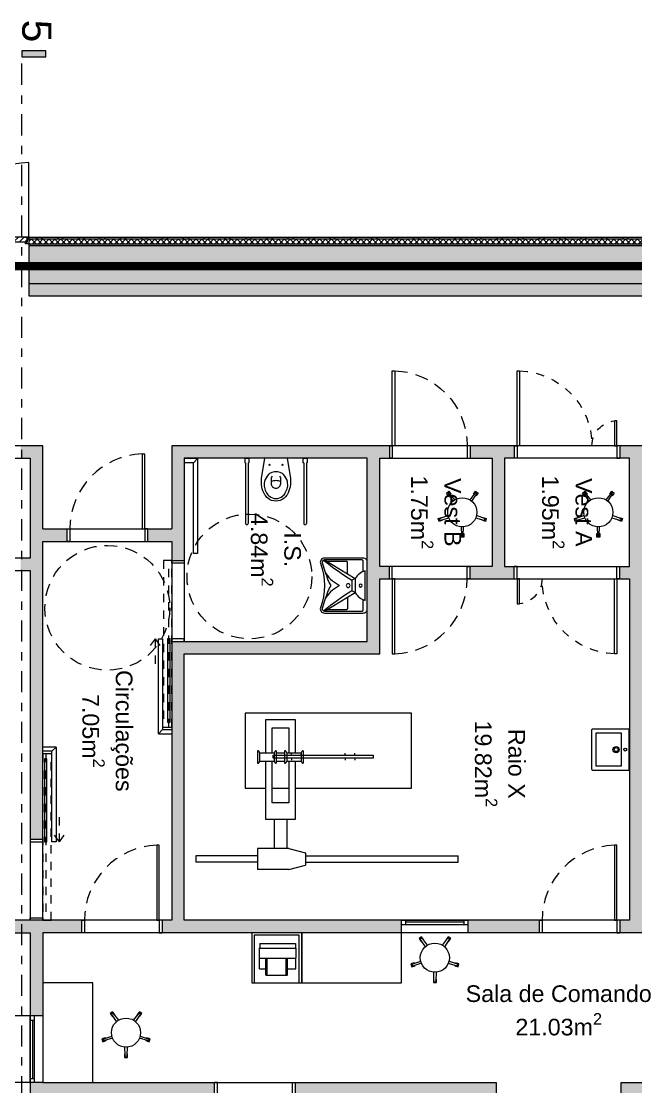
# Model space of a CAD drawing. Header units: metres. Extents: x 83 to 133, y -243 to -94.
# Drawn here: x 94.17 to 101.56, y -110.2 to -97.4 of the extents above; entities that cross this region are included whole.
import ezdxf

# ---------------------------------------------------------------- set-up
doc = ezdxf.new("R2010")
doc.units = ezdxf.units.M
for name, pattern in [('1317 PL Galeria Tectos _100_G_Exe$0$PROJECCAO', [0.225, 0.15, -0.075]), ('DASHDOT', [25.4, 12.7, -6.35, 0, -6.35]), ('DOT2', [3.175, 0, -3.175]), ('HIDDEN', [2.325005, 1.550003, -0.775002]), ('HIDDEN2', [4.7625, 3.175, -1.5875])]:
    doc.linetypes.add(name, pattern=pattern)
doc.layers.get('0').update_dxf_attribs({"lineweight": 5})
for name, color, linetype, lineweight in [('ARQ Sanitários', 21, 'Continuous', 5), ('ARQ_Carpintarias', 6, 'Continuous', 5), ('ARQ_Legendas Auto', 41, 'Continuous', 5), ('ARQ_Mobiliario', 21, 'Continuous', 5), ('ARQ_Mobiliario GTS', 21, 'Continuous', 5), ('ARQ_Pladur', 1, 'Continuous', 5), ('ARQ_Tramas Pladur', 253, 'Continuous', 5), ('ARQ_Vidro', 141, 'Continuous', 5), ('ARQ_Vista', 8, 'Continuous', 5), ('BASE', 7, 'Continuous', 5), ('FOLHA', 15, 'Continuous', 5), ('MP_GENERICO', 7, 'Continuous', 5), ('PLADUR', 1, 'Continuous', 5), ('VISTA', 8, 'Continuous', 5)]:
    doc.layers.add(name, color=color, linetype=linetype, lineweight=lineweight)
doc.styles.get("Standard").update_dxf_attribs({"font": 'arial.ttf'})
pattern_1 = [(225, (93.382, -100.051), (0.035355339, -0.035355339), [])]

# ---------------------------------------------------------------- blocks, each defined once
blk = doc.blocks.new('POR_INT_CF_Batente corta-fogo com acessórios - 1_80 x 2_40m chapa Corta-fogo-2209114-200-HOSPITAL - PLANTA PISO 1')
at = {"layer": 'MP_GENERICO', "true_color": 0x787878}
h = blk.add_hatch(dxfattribs=at)
h.set_pattern_fill('FP_7', color=8, style=0, pattern_type=2)
h.set_pattern_definition(pattern_1)
h.paths.add_polyline_path([(0.917, 0.026), (0.877, 0.026), (0.877, 0.005), (0.896, 0.005), (0.896, -0.06), (0.925, -0.06), (0.925, -0.05), (0.917, -0.05), (0.917, -0.03)])
h.paths.add_polyline_path([(-0.848, 0.026), (-0.883, 0.026), (-0.883, -0.05), (-0.891, -0.05), (-0.891, -0.06), (-0.862, -0.06), (-0.862, 0.005), (-0.843, 0.005), (-0.843, 0.026)])
h = blk.add_hatch(dxfattribs=at)
h.set_pattern_fill('FP_7', color=8, style=0, pattern_type=2)
h.set_pattern_definition(pattern_1)
h.paths.add_polyline_path([(0.017, 0.005), (-0.862, 0.005), (-0.862, -0.06), (0.017, -0.06)])
h = blk.add_hatch(dxfattribs=at)
h.set_pattern_fill('FP_7', color=8, style=0, pattern_type=2)
h.set_pattern_definition(pattern_1)
h.paths.add_polyline_path([(0.896, 0.005), (0.017, 0.005), (0.017, -0.06), (0.896, -0.06)])
at = {"layer": 'MP_GENERICO'}
for p, q in [((-0.883, 0.026), (-0.843, 0.026)), ((-0.862, 0.005), (0.017, 0.005)), ((-0.862, -0.06), (-0.862, 0.005)), ((-0.862, 0.005), (-0.862, -0.06)), ((-0.843, 0.005), (-0.862, 0.005)), ((-0.843, 0.026), (-0.843, 0.005)), ((0.017, 0.005), (0.017, -0.06)), ((0.017, 0.005), (0.896, 0.005)), ((0.017, -0.06), (0.017, 0.005)), ((0.877, 0.026), (0.917, 0.026)), ((0.877, 0.005), (0.877, 0.026)), ((0.896, 0.005), (0.877, 0.005)), ((0.896, 0.005), (0.896, -0.06)), ((0.896, -0.06), (0.896, 0.005)), ((-0.891, -0.06), (-0.891, -0.05)), ((-0.862, -0.06), (-0.891, -0.06)), ((-0.883, -0.05), (-0.832, -0.05)), ((-0.883, -0.05), (-0.883, -0.95)), ((0.017, -0.06), (-0.862, -0.06)), ((0.896, -0.06), (0.017, -0.06)), ((0.917, -0.05), (0.866, -0.05)), ((0.925, -0.06), (0.896, -0.06)), ((0.917, -0.05), (0.917, -0.95)), ((0.925, -0.05), (0.925, -0.06))]:
    blk.add_line(p, q, dxfattribs=at)
for centre, start, end in [((-0.883, -0.05), 270, 360), ((0.917, -0.05), 180, 270)]:
    blk.add_arc(centre, 0.9, start, end, dxfattribs=at)
blk = doc.blocks.new('TS ST_BASE')
at = {"true_color": 0x646464}
h = blk.add_hatch(dxfattribs=at)
h.set_pattern_fill('FP_9', color=251, style=0, pattern_type=2)
h.set_pattern_definition([(45, (0, 0), (-0.12572359, 0.12572359), []), (45, (0, 0.1905), (-0.12572359, 0.12572359), [])])
h.paths.add_polyline_path([(131.531, -100.021), (131.531, -100.001), (127.769, -100.001), (127.769, -100.021), (131.511, -100.021)])
h.paths.add_polyline_path([(85.703, -100.021), (92.465, -100.021), (92.465, -100.001), (85.703, -100.001)])
h.paths.add_polyline_path([(94.265, -100.021), (125.969, -100.021), (125.969, -100.001), (94.265, -100.001)])
at = {"true_color": 0x808080}
h = blk.add_hatch(dxfattribs=at)
h.set_pattern_fill('FP_10', color=8, style=0, pattern_type=2)
h.set_pattern_definition([(45, (0, 0), (-0.035355339, 0.035355339), []), (135, (0, 0), (-0.035355339, -0.035355339), [])])
h.paths.add_polyline_path([(131.511, -100.081), (131.511, -100.021), (127.769, -100.021), (127.769, -100.081), (131.451, -100.081)])
h.paths.add_polyline_path([(85.723, -100.081), (92.465, -100.081), (92.465, -100.021), (85.723, -100.021)])
h.paths.add_polyline_path([(106.025, -100.081), (106.025, -100.021), (94.265, -100.021), (94.265, -100.081)])
h.paths.add_polyline_path([(107.825, -100.021), (107.825, -100.081), (125.969, -100.081), (125.969, -100.021)])
h = blk.add_hatch(dxfattribs=at)
h.set_pattern_fill('FP_8', color=8, style=0, pattern_type=2)
h.set_pattern_definition([(0, (0, 0), (0.1016, 0.0254), [0.00838, -0.06782, 0.00838, -0.06782, -0.4064]), (0, (0, 0), (0.1016, 0.0254), [-0.1524, 0.00838, -0.14402, 0.00838, -0.06782, -0.1778]), (0, (0, 0), (0.1016, 0.0254), [-0.381, 0.00838, -0.04242, 0.00838, -0.11862]), (120, (0.0381, 0.0127), (-0.0727970453, 0.075288181), [0.00838, -0.06782, 0.00838, -0.06782, -0.4064]), (120, (0.0381, 0.0127), (-0.0727970453, 0.075288181), [-0.1524, 0.00838, -0.14402, 0.00838, -0.06782, -0.1778]), (120, (0.0381, 0.0127), (-0.0727970453, 0.075288181), [-0.381, 0.00838, -0.04242, 0.00838, -0.11862]), (240, (0.0508, 0.0635), (-0.0288029547, -0.100688181), [0.00838, -0.06782, 0.00838, -0.06782, -0.4064]), (240, (0.0508, 0.0635), (-0.0288029547, -0.100688181), [-0.1524, 0.00838, -0.14402, 0.00838, -0.06782, -0.1778]), (240, (0.0508, 0.0635), (-0.0288029547, -0.100688181), [-0.381, 0.00838, -0.04242, 0.00838, -0.11862])])
h.paths.add_polyline_path([(131.451, -100.101), (131.451, -100.081), (127.769, -100.081), (127.769, -100.101), (131.431, -100.101)])
h.paths.add_polyline_path([(85.783, -100.101), (92.465, -100.101), (92.465, -100.081), (85.783, -100.081)])
h.paths.add_polyline_path([(106.025, -100.101), (106.025, -100.081), (94.265, -100.081), (94.265, -100.101)])
h.paths.add_polyline_path([(107.825, -100.081), (107.825, -100.101), (125.789, -100.101), (125.969, -100.101), (125.969, -100.081)])
at = {"true_color": 0x323232}
h = blk.add_hatch(color=250, dxfattribs=at)
h.paths.add_polyline_path([(130.981, -100.551), (130.981, -100.101), (127.769, -100.101), (127.769, -100.551)])
h.paths.add_polyline_path([(92.465, -100.551), (92.465, -100.101), (85.803, -100.101), (85.803, -100.551), (86.003, -100.551)])
h.paths.add_polyline_path([(106.025, -100.551), (106.025, -100.101), (94.265, -100.101), (94.265, -100.551)])
h.paths.add_polyline_path([(107.825, -100.101), (107.825, -100.551), (125.969, -100.551), (125.969, -100.101)])
for p, q in [((94.265, -100.001), (94.265, -100.551)), ((125.969, -100.001), (94.265, -100.001)), ((125.969, -100.021), (94.265, -100.021)), ((125.969, -100.081), (94.265, -100.081)), ((125.969, -100.101), (94.265, -100.101)), ((94.265, -100.551), (106.025, -100.551))]:
    blk.add_line(p, q)
at = {"rotation": 180}
blk.add_blockref('POR_INT_CF_Batente corta-fogo com acessórios - 1_80 x 2_40m chapa Corta-fogo-2209114-200-HOSPITAL - PLANTA PISO 1', (93.382, -100.051), dxfattribs=at)
blk = doc.blocks.new('Porta 30+90')
at = {"color": 0}
for points in [[(-0.15, 0), (-0.15, 0.9), (-0.18, 0.9), (-0.18, 0), (-0.15, 0)], [(-1.35, 0), (-1.35, 0.3), (-1.32, 0.3), (-1.32, 0), (-1.35, 0)], [(-1.35, 0), (-1.35, -0.15), (-1.385, -0.15)], [(-1.385, 0), (-1.35, 0)], [(-0.15, 0), (-0.15, -0.15), (-0.115, -0.15)], [(-0.115, 0), (-0.15, 0)]]:
    blk.add_lwpolyline(points, dxfattribs=at)
at = {"layer": 'ARQ_Pladur', "linetype": 'Continuous'}
for p, q in [((-1.385, 0), (-1.385, -0.15)), ((-0.115, 0), (-0.115, -0.15))]:
    blk.add_line(p, q, dxfattribs=at)
at = {"layer": 'VISTA', "linetype": 'HIDDEN2', "ltscale": 0.03}
for centre, radius, start, end in [((-0.149, 0), 0.901, 91.9659, 179.9762), ((-1.35, 0), 0.3, 0, 84.2608)]:
    blk.add_arc(centre, radius, start, end, dxfattribs=at)
blk = doc.blocks.new('Arq Porta 90-flat98')
at = {"color": 0}
for points in [[(0, -0.15), (0.15, -0.15), (0.15, -0.115)], [(0, -0.115), (0, -0.15)], [(0, -0.15), (-0.9, -0.15), (-0.9, -0.18), (0, -0.18), (0, -0.15)], [(0, -1.05), (0.15, -1.05), (0.15, -1.085)], [(0, -1.085), (0, -1.05)]]:
    blk.add_lwpolyline(points, dxfattribs=at)
at = {"layer": 'ARQ_Pladur', "linetype": 'Continuous'}
for p, q in [((0, -0.115), (0.15, -0.115)), ((0, -1.085), (0.15, -1.085))]:
    blk.add_line(p, q, dxfattribs=at)
at = {"layer": 'ARQ_Vista', "linetype": 'HIDDEN', "ltscale": 0.1}
blk.add_arc((0, -0.149), 0.901, 181.9659, 269.9762, dxfattribs=at)
blk = doc.blocks.new('Equip Imagiologia RX-flat0')
at = {"color": 0}
for p, q in [((0.087, 0.187), (0.087, 0.928)), ((0.162, 0.928), (0.087, 0.928)), ((0.162, 0.187), (0.162, 0.928)), ((0.975, 0.338), (0.975, 0.087)), ((1.875, 0.338), (0.975, 0.338)), ((1.875, -1.662), (1.875, 0.338)), ((0.25, 0.187), (0, 0.187)), ((0, -0.187), (0, 0.187)), ((0.25, -0.187), (0.25, 0.187)), ((1.425, 0.188), (1.275, 0.188)), ((1.3, 0.163), (1.3, -0.012)), ((1.4, 0.163), (1.3, 0.163)), ((1.4, 0.163), (1.4, -0.012)), ((0.6, -0.262), (0.6, 0.087)), ((0.6, 0.087), (1.3, 0.087)), ((0.8, -0.187), (0.8, 0.013)), ((0.8, 0.013), (1.3, 0.013)), ((0.975, 0.013), (0.975, -0.187)), ((1.336, 0), (1.371, 0)), ((1.336, -1.2), (1.336, 0)), ((1.371, 0), (1.371, -1.2)), ((1.4, 0.087), (1.8, 0.087)), ((1.4, 0.013), (1.7, 0.013)), ((1.7, 0.013), (1.7, -0.187)), ((1.8, 0.087), (1.8, -0.262)), ((0.6, -0.012), (0.25, -0.012)), ((1.425, -0.037), (1.275, -0.037)), ((1.4, -0.012), (1.3, -0.012)), ((1.3, -0.037), (1.3, -0.137)), ((1.4, -0.037), (1.4, -0.137)), ((0, -0.187), (0.05, -0.387)), ((0.25, -0.187), (0.2, -0.387)), ((0.6, -0.162), (0.25, -0.162)), ((1.3, -0.187), (0.8, -0.187)), ((1.425, -0.137), (1.275, -0.137)), ((1.4, -0.162), (1.3, -0.162)), ((1.3, -0.162), (1.3, -0.337)), ((1.336, -0.22), (1.313, -0.22)), ((1.371, -0.22), (1.394, -0.22)), ((1.4, -0.162), (1.4, -0.337)), ((1.7, -0.187), (1.4, -0.187)), ((1.3, -0.262), (0.6, -0.262)), ((0.975, -0.262), (0.975, -1.662)), ((1.425, -0.362), (1.275, -0.362)), ((1.4, -0.337), (1.3, -0.337)), ((1.336, -0.337), (1.313, -0.337)), ((1.371, -0.337), (1.394, -0.337)), ((1.8, -0.262), (1.4, -0.262)), ((0.2, -0.387), (0.05, -0.387)), ((0.087, -0.387), (0.087, -2.222)), ((0.162, -0.387), (0.163, -2.222)), ((1.336, -0.863), (1.313, -0.863)), ((1.371, -0.863), (1.394, -0.863)), ((1.336, -0.979), (1.313, -0.979)), ((1.371, -0.979), (1.394, -0.979)), ((1.371, -1.2), (1.336, -1.2)), ((0.975, -1.662), (1.875, -1.662)), ((0.087, -2.222), (0.163, -2.222))]:
    blk.add_line(p, q, dxfattribs=at)
for centre, start, end in [((1.3, 0.188), 180.0008, 270.0008), ((1.4, 0.188), 270.0008, 0.0008), ((1.3, -0.037), 90.0008, 180.0008), ((1.4, -0.037), 0.0008, 90.0008), ((1.3, -0.137), 180.0008, 270.0008), ((1.4, -0.137), 270.0008, 0.0008), ((1.3, -0.362), 90.0008, 180.0008), ((1.4, -0.362), 0.0008, 90.0008)]:
    blk.add_arc(centre, 0.025, start, end, dxfattribs=at)
blk = doc.blocks.new('Sanit Lavatório def 1-flat6')
at = {"color": 0}
blk.add_line((0, 0.29), (0, 0.85), dxfattribs=at)
for points in [[(0, 0.85, -0.414214), (0.05, 0.9), (0.515, 0.9, -0.487295), (0.564, 0.838, 0.181108), (0.564, 0.302, -0.487295), (0.515, 0.24), (0.05, 0.24, -0.414214), (0, 0.29)], [(0.05, 0.739), (0.05, 0.863, -0.414214), (0.065, 0.878), (0.515, 0.878, -0.475422), (0.542, 0.844, 0.034183), (0.512, 0.741, 0.028598), (0.473, 0.636, -0.064386), (0.45, 0.59, 0.181614), (0.442, 0.57, 0.181614), (0.45, 0.55, -0.064386), (0.473, 0.504, 0.028598), (0.512, 0.399, 0.034183), (0.542, 0.296, -0.475422), (0.515, 0.262), (0.065, 0.262, -0.414214), (0.05, 0.277), (0.05, 0.401)], [(0.525, 0.876, -0.030318), (0.185, 0.633), (0.185, 0.507, -0.029998), (0.525, 0.264)], [(0.24, 0.712), (0.24, 0.85, -0.414214), (0.25, 0.86), (0.485, 0.86)], [(0.512, 0.741, -0.158271), (0.345, 0.579, 0.622729), (0.345, 0.561, -0.158271), (0.512, 0.399)], [(0.24, 0.428), (0.24, 0.29, 0.414214), (0.25, 0.28), (0.485, 0.28)]]:
    blk.add_lwpolyline(points, format="xyb", dxfattribs=at)
for points in [[(0.515, 0.878), (0.145, 0.655), (0.185, 0.633)], [(0.515, 0.262), (0.145, 0.485), (0.185, 0.507)]]:
    blk.add_lwpolyline(points, dxfattribs=at)
blk.add_lwpolyline([(0.025, 0.747, -0.193927), (0.145, 0.655), (0.145, 0.485, -0.193927), (0.025, 0.392)], format="xyb", close=True, dxfattribs=at)
for centre, radius in [((0.08, 0.57), 0.0175), ((0.23, 0.57), 0.0235)]:
    blk.add_circle(centre, radius, dxfattribs=at)
blk = doc.blocks.new('A$C7EC95125')
at = {"color": 0}
for p, q in [((0, 0.324), (0, 0.376)), ((0, 0.376), (0.054, 0.376)), ((0, 0.324), (0.054, 0.324)), ((0.054, 0.366), (0.054, 0.376)), ((0.054, 0.366), (0.784, 0.366)), ((0.054, 0.334), (0.784, 0.334)), ((0.054, 0.334), (0.054, 0.324)), ((0, -0.376), (0, -0.324)), ((0, -0.324), (0.054, -0.324)), ((0, -0.376), (0.054, -0.376)), ((0.054, -0.334), (0.054, -0.324)), ((0.054, -0.334), (0.784, -0.334)), ((0.054, -0.366), (0.784, -0.366)), ((0.054, -0.366), (0.054, -0.376))]:
    blk.add_line(p, q, dxfattribs=at)
at = {"color": 0, "flags": 128}
for points in [[(0, 0.135), (0.244, 0.173, -0.166536), (0.439, 0.134, -0.071556), (0.48, 0.098, -0.182179), (0.515, 0, -0.182179), (0.48, -0.098, -0.071556), (0.439, -0.134, -0.166536), (0.244, -0.173), (0, -0.135)], [(0.215, -0.047, 0.192582), (0.24, -0.057), (0.305, -0.057, 0.424665), (0.36, 0, 0.424665), (0.305, 0.057), (0.24, 0.057, 0.192582), (0.215, 0.047)], [(0.282, 0.057, 0.111568), (0.27, 0, 0.111568), (0.282, -0.057)]]:
    blk.add_lwpolyline(points, format="xyb", dxfattribs=at)
blk.add_lwpolyline([(0.164, 0, 0.087044), (0.179, -0.067, 0.099596), (0.195, -0.09, 0.134764), (0.282, -0.137, 0.113225), (0.352, -0.139, 0.075645), (0.417, -0.112, 0.083682), (0.457, -0.079, 0.182179), (0.485, -0.001), (0.485, 0.001, 0.182179), (0.457, 0.079, 0.083682), (0.417, 0.112, 0.075645), (0.352, 0.139, 0.113225), (0.282, 0.137, 0.134764), (0.195, 0.09, 0.099596), (0.179, 0.067, 0.087044)], format="xyb", close=True, dxfattribs=at)
at = {"color": 0}
for centre in [(0.08, 0.079), (0.08, -0.078)]:
    blk.add_circle(centre, 0.00745, dxfattribs=at)
for centre in [(0.784, 0.35), (0.784, -0.35)]:
    blk.add_arc(centre, 0.016, 270, 90, dxfattribs=at)
blk = doc.blocks.new('Mob Banco 1-flat7')
at = {"color": 0}
for points in [[(-0.16, 0.2), (-0.165, 0.197), (-0.19, 0.231), (-0.161, 0.252), (-0.136, 0.218), (-0.141, 0.214)], [(0.141, 0.214), (0.136, 0.218), (0.161, 0.252), (0.19, 0.231), (0.165, 0.197), (0.16, 0.2)], [(-0.24, -0.091), (-0.238, -0.096), (-0.278, -0.109), (-0.289, -0.075), (-0.249, -0.062), (-0.247, -0.068)], [(0.247, -0.068), (0.249, -0.062), (0.289, -0.075), (0.278, -0.109), (0.238, -0.096), (0.24, -0.091)], [(0.012, -0.256), (0.018, -0.256), (0.018, -0.298), (-0.018, -0.298), (-0.018, -0.256), (-0.012, -0.256)]]:
    blk.add_lwpolyline(points, dxfattribs=at)
for points in [[(-0.091, 0.149), (-0.153, 0.23, 0.968868), (-0.171, 0.217), (-0.114, 0.133)], [(0.114, 0.133), (0.171, 0.217, 0.968868), (0.153, 0.23), (0.091, 0.149)], [(-0.17, -0.04), (-0.266, -0.075, 0.968868), (-0.259, -0.096), (-0.161, -0.067)], [(0.161, -0.067), (0.259, -0.096, 0.968868), (0.266, -0.075), (0.17, -0.04)], [(-0.014, -0.174), (-0.011, -0.276, 0.968868), (0.011, -0.276), (0.014, -0.174)]]:
    blk.add_lwpolyline(points, format="xyb", dxfattribs=at)
blk.add_circle((0, 0), 0.175, dxfattribs=at)
blk = doc.blocks.new('Mob BAU Módulo Impressora-flat7')
at = {"color": 0}
for p, q in [((-0.509, 0.43), (-0.509, 0.417)), ((-0.509, 0.417), (-0.509, 0.188)), ((-0.509, 0.417), (-0.304, 0.417)), ((-0.507, 0.432), (-0.434, 0.432)), ((-0.434, 0.505), (-0.434, 0.432)), ((-0.434, 0.432), (-0.304, 0.432)), ((-0.432, 0.507), (-0.304, 0.507)), ((-0.304, 0.508), (-0.304, 0.507)), ((-0.304, 0.507), (-0.304, 0.073)), ((-0.186, 0.51), (-0.302, 0.51)), ((-0.184, 0.508), (-0.184, 0.505)), ((-0.184, 0.505), (-0.184, 0.075)), ((-0.131, 0.505), (-0.184, 0.505)), ((-0.129, 0.503), (-0.129, 0.077)), ((-0.509, 0.188), (-0.509, 0.175)), ((-0.509, 0.188), (-0.304, 0.188)), ((-0.507, 0.173), (-0.434, 0.173)), ((-0.434, 0.173), (-0.304, 0.173)), ((-0.434, 0.173), (-0.434, 0.075)), ((-0.432, 0.073), (-0.304, 0.073)), ((-0.304, 0.073), (-0.304, 0.072)), ((-0.186, 0.07), (-0.302, 0.07)), ((-0.184, 0.075), (-0.184, 0.072)), ((-0.131, 0.075), (-0.184, 0.075))]:
    blk.add_line(p, q, dxfattribs=at)
blk.add_lwpolyline([(-0.6, 0), (0, 0), (0, 0.6), (-0.6, 0.6)], close=True, dxfattribs=at)
blk.add_lwpolyline([(-0.6, 0.03), (-0.03, 0.03), (-0.03, 0.57), (-0.6, 0.57)], dxfattribs=at)
for centre, start, end in [((-0.507, 0.43), 90.0003, 180.0003), ((-0.432, 0.505), 90.0003, 180.0003), ((-0.432, 0.505), 90.0003, 180.0003), ((-0.302, 0.508), 90.0003, 180.0003), ((-0.186, 0.508), 0.0003, 90.0003), ((-0.131, 0.503), 0.0003, 90.0003), ((-0.507, 0.175), 180.0003, 270.0003), ((-0.432, 0.075), 180.0003, 270.0003), ((-0.302, 0.072), 180.0003, 270.0003), ((-0.186, 0.072), 270.0003, 0.0003), ((-0.131, 0.077), 270.0003, 0.0003)]:
    blk.add_arc(centre, 0.002, start, end, dxfattribs=at)
blk = doc.blocks.new('Sanit Lavatório 4-flat62')
at = {"color": 0}
blk.add_line((-0.25, 0.005), (0.25, 0.005), dxfattribs=at)
blk.add_lwpolyline([(0.24, 0.45, -0.414214), (0.25, 0.44), (0.25, 0), (-0.25, 0), (-0.25, 0.44, -0.414214), (-0.24, 0.45)], format="xyb", close=True, dxfattribs=at)
blk.add_lwpolyline([(-0.2, 0.4), (0.2, 0.4), (0.2, 0.1), (-0.2, 0.1)], close=True, dxfattribs=at)
for centre, radius in [((0, 0.16), 0.0375), ((0, 0.16), 0.023), ((0, 0.05), 0.0175)]:
    blk.add_circle(centre, radius, dxfattribs=at)
blk = doc.blocks.new('Mob Banco 1')
at = {"color": 0}
for points in [[(0.012, 0.256), (0.018, 0.256), (0.018, 0.298), (-0.018, 0.298), (-0.018, 0.256), (-0.012, 0.256)], [(-0.24, 0.091), (-0.238, 0.096), (-0.278, 0.109), (-0.289, 0.075), (-0.249, 0.062), (-0.247, 0.068)], [(0.247, 0.068), (0.249, 0.062), (0.289, 0.075), (0.278, 0.109), (0.238, 0.096), (0.24, 0.091)], [(-0.16, -0.2), (-0.165, -0.197), (-0.19, -0.231), (-0.161, -0.252), (-0.136, -0.218), (-0.141, -0.214)], [(0.141, -0.214), (0.136, -0.218), (0.161, -0.252), (0.19, -0.231), (0.165, -0.197), (0.16, -0.2)]]:
    blk.add_lwpolyline(points, dxfattribs=at)
for points in [[(-0.014, 0.174), (-0.011, 0.276, -0.968868), (0.011, 0.276), (0.014, 0.174)], [(-0.17, 0.04), (-0.266, 0.075, -0.968868), (-0.259, 0.096), (-0.161, 0.067)], [(0.161, 0.067), (0.259, 0.096, -0.968868), (0.266, 0.075), (0.17, 0.04)], [(-0.091, -0.149), (-0.153, -0.23, -0.968868), (-0.171, -0.217), (-0.114, -0.133)], [(0.114, -0.133), (0.171, -0.217, -0.968868), (0.153, -0.23), (0.091, -0.149)]]:
    blk.add_lwpolyline(points, format="xyb", dxfattribs=at)
blk.add_circle((0, 0), 0.175, dxfattribs=at)
blk = doc.blocks.new('Porta Correr 90-flat0')
for points in [[(0, 0), (0.03, 0), (0.03, -0.15), (0, -0.15)], [(0.97, 0), (0.94, 0), (0.94, -0.15), (0.97, -0.15)], [(0.03, -0.17), (0.03, -0.2), (-0.97, -0.2), (-0.97, -0.17), (0.03, -0.17)]]:
    blk.add_lwpolyline(points)
at = {"layer": 'ARQ_Pladur', "linetype": 'Continuous'}
for p, q in [((0, -0.15), (0, 0)), ((0.97, -0.15), (0.97, 0))]:
    blk.add_line(p, q, dxfattribs=at)
at = {"layer": 'VISTA', "linetype": 'DOT2', "ltscale": 0.005}
blk.add_line((-1.03, -0.185), (0.97, -0.185), dxfattribs=at)
at = {"layer": 'VISTA', "linetype": 'HIDDEN2', "ltscale": 0.03}
for q in [(-0.27, -0.35), (-0.069, -0.28), (-0.069, -0.42)]:
    blk.add_line((0.03, -0.35), q, dxfattribs=at)
at = {"layer": 'VISTA', "linetype": 'HIDDEN2', "ltscale": 0.015}
blk.add_lwpolyline([(0.97, -0.15), (0.97, -0.25), (-1.03, -0.25), (-1.03, -0.15), (0.97, -0.15)], dxfattribs=at)

msp = doc.modelspace()

# ---------------------------------------------------------------- hatches: boundary and pattern name
at = {"layer": 'ARQ_Tramas Pladur'}
h = msp.add_hatch(color=256, dxfattribs=at)
h.dxf.hatch_style = 1
h.paths.add_polyline_path([(106.025, -100.701), (106.025, -100.551), (94.265, -100.551), (94.265, -100.701)])
h = msp.add_hatch(color=256, dxfattribs=at)
h.dxf.hatch_style = 1
h.paths.add_polyline_path([(97.731, -121.482), (97.731, -121.119), (97.731, -121.275)])
h.paths.add_polyline_path([(90.431, -113.515), (90.431, -112.501), (90.281, -112.501), (90.281, -113.515)], flags=17)
h.paths.add_polyline_path([(90.431, -114.585), (90.431, -114.485), (90.281, -114.485), (90.281, -114.585)], flags=16)
h.paths.add_polyline_path([(89.683, -115.935), (89.683, -116.085), (90.281, -116.085), (90.281, -115.935)], flags=17)
h.paths.add_polyline_path([(88.713, -116.085), (88.713, -115.935), (88.131, -115.935), (88.131, -117.904), (88.281, -117.904), (88.281, -116.085)], flags=17)
h.paths.add_polyline_path([(88.713, -114.735), (88.713, -114.585), (88.281, -114.585), (88.281, -112.616), (88.131, -112.616), (88.131, -114.735)], flags=17)
h.paths.add_polyline_path([(97.731, -121.52), (98.431, -121.52), (98.431, -127.013), (98.581, -127.013), (98.581, -121.719), (98.731, -121.719), (98.731, -127.013), (102.781, -127.013), (102.781, -123.236), (102.631, -123.236), (102.631, -125.013), (101.916, -125.013), (101.916, -125.163), (102.631, -125.163), (102.631, -126.863), (98.881, -126.863), (98.881, -125.163), (100.946, -125.163), (100.946, -125.013), (98.881, -125.013), (98.881, -121.719), (99.881, -121.719), (99.881, -121.479), (99.731, -121.479), (99.731, -121.569), (98.581, -121.569), (98.581, -121.37), (97.731, -121.37)])
h.paths.add_polyline_path([(97.581, -120.636), (97.731, -120.636), (97.731, -120.419), (99.731, -120.419), (99.731, -120.509), (99.881, -120.509), (99.881, -120.154), (99.731, -120.154), (99.731, -120.269), (97.731, -120.269), (97.731, -118.169), (99.731, -118.169), (99.731, -119.184), (99.881, -119.184), (99.881, -118.019), (99.281, -118.019), (99.281, -115.919), (99.881, -115.919), (99.881, -115.654), (99.731, -115.654), (99.731, -115.769), (97.731, -115.769), (97.731, -113.801), (99.731, -113.801), (99.731, -114.684), (99.881, -114.684), (99.881, -113.651), (99.281, -113.651), (99.281, -112.651), (99.881, -112.651), (99.881, -112.386), (99.731, -112.386), (99.731, -112.501), (97.731, -112.501), (97.731, -110.301), (99.731, -110.301), (99.731, -111.416), (99.881, -111.416), (99.881, -111.301), (100.146, -111.301), (100.146, -111.151), (99.881, -111.151), (99.881, -110.151), (97.466, -110.151), (97.466, -110.301), (97.581, -110.301), (97.581, -112.351), (94.431, -112.351), (94.431, -110.301), (96.496, -110.301), (96.496, -110.151), (94.431, -110.151), (94.281, -110.151), (94.281, -112.351), (88.281, -112.351), (88.281, -108.351), (92.946, -108.351), (92.946, -108.201), (91.131, -108.201), (91.131, -104.001), (91.246, -104.001), (91.246, -103.851), (91.131, -103.851), (91.131, -102.651), (91.246, -102.651), (91.246, -102.501), (88.131, -102.501), (88.131, -103.301), (88.066, -103.301), (88.066, -103.451), (88.131, -103.451), (88.131, -104.395), (88.281, -104.395), (88.281, -102.651), (90.981, -102.651), (90.981, -108.201), (88.281, -108.201), (88.281, -105.365), (88.131, -105.365), (88.131, -112.616), (88.281, -112.616), (88.281, -112.501), (94.181, -112.501), (94.181, -113.016), (94.331, -113.016), (94.331, -112.501), (97.581, -112.501), (97.581, -112.651), (99.131, -112.651), (99.131, -113.651), (97.581, -113.651), (97.581, -115.119), (94.331, -115.119), (94.331, -113.986), (94.181, -113.986), (94.181, -115.935), (93.281, -115.935), (93.281, -114.585), (89.683, -114.585), (89.683, -114.735), (90.281, -114.735), (90.281, -116.085), (90.431, -116.085), (90.431, -114.735), (93.131, -114.735), (93.131, -116.934), (93.281, -116.934), (93.281, -116.085), (94.331, -116.085), (94.331, -115.269), (97.581, -115.269), (97.581, -115.919), (99.131, -115.919), (99.131, -118.019), (93.281, -118.019), (93.281, -117.904), (93.131, -117.904), (93.131, -118.019), (88.281, -118.019), (88.281, -117.904), (88.131, -117.904), (88.131, -118.169), (88.281, -118.169), (91.481, -118.169), (91.631, -118.169), (97.581, -118.169)])
h = msp.add_hatch(color=256, dxfattribs=at)
h.dxf.hatch_style = 1
h.paths.add_polyline_path([(94.431, -107.231), (94.431, -103.651), (94.721, -103.651), (94.721, -103.501), (94.431, -103.501), (94.431, -102.501), (94.166, -102.501), (94.166, -102.651), (94.281, -102.651), (94.281, -103.851), (94.166, -103.851), (94.166, -104.001), (94.281, -104.001), (94.281, -107.231)])
h = msp.add_hatch(color=256, dxfattribs=at)
h.dxf.hatch_style = 1
h.paths.add_polyline_path([(98.743, -108.351), (98.743, -108.201), (96.131, -108.201), (96.131, -105.001), (98.481, -105.001), (98.481, -104.101), (98.596, -104.101), (98.596, -103.951), (98.481, -103.951), (98.481, -102.651), (98.596, -102.651), (98.596, -102.501), (95.981, -102.501), (95.981, -103.501), (95.691, -103.501), (95.691, -103.651), (95.981, -103.651), (95.981, -103.881), (96.131, -103.881), (96.131, -102.736), (96.131, -102.651), (98.331, -102.651), (98.331, -104.851), (96.131, -104.851), (95.981, -104.851), (95.981, -108.201), (95.866, -108.201), (95.866, -108.351)])
h = msp.add_hatch(color=256, dxfattribs=at)
h.dxf.hatch_style = 1
h.paths.add_polyline_path([(100.096, -104.101), (100.096, -103.951), (99.981, -103.951), (99.981, -102.651), (100.096, -102.651), (100.096, -102.501), (99.566, -102.501), (99.566, -102.651), (99.831, -102.651), (99.831, -103.951), (99.566, -103.951), (99.566, -104.101)])
h = msp.add_hatch(color=256, dxfattribs=at)
h.dxf.hatch_style = 1
h.paths.add_polyline_path([(107.031, -103.364), (107.031, -102.501), (106.761, -102.501), (105.801, -102.501), (101.366, -102.501), (101.366, -102.651), (101.481, -102.651), (101.481, -103.951), (101.366, -103.951), (101.366, -104.101), (101.481, -104.101), (101.481, -108.201), (101.366, -108.201), (101.366, -108.351), (101.746, -108.351), (101.746, -108.201), (101.631, -108.201), (101.631, -102.651), (105.531, -102.651), (105.531, -105.166), (105.681, -105.166), (105.681, -105.051), (106.881, -105.051), (106.881, -105.166), (107.031, -105.166), (107.031, -104.334), (106.881, -104.334), (106.881, -104.901), (105.681, -104.901), (105.681, -102.651), (106.881, -102.651), (106.881, -103.364)])
h = msp.add_hatch(color=256, dxfattribs=at)
h.dxf.hatch_style = 1
h.paths.add_polyline_path([(94.431, -109.351), (94.431, -108.351), (94.896, -108.351), (94.896, -108.201), (94.431, -108.201), (94.281, -108.201), (93.916, -108.201), (93.916, -108.351), (94.281, -108.351), (94.281, -109.351)])
h = msp.add_hatch(color=256, dxfattribs=at)
h.dxf.hatch_style = 1
h.paths.add_polyline_path([(100.396, -108.351), (100.396, -108.201), (99.543, -108.201), (99.543, -108.351)])
h = msp.add_hatch(color=256, dxfattribs=at)
h.dxf.hatch_style = 1
h.paths.add_polyline_path([(106.081, -110.301), (106.081, -110.416), (106.231, -110.416), (106.231, -110.151), (105.431, -110.151), (105.431, -109.986), (105.281, -109.986), (105.281, -110.151), (101.381, -110.151), (101.381, -111.151), (101.116, -111.151), (101.116, -111.301), (101.381, -111.301), (101.381, -112.233), (101.531, -112.233), (101.531, -110.301), (104.731, -110.301), (104.731, -110.416), (104.881, -110.416), (104.881, -110.301)])
at = {"layer": 'FOLHA'}
h = msp.add_hatch(color=256, dxfattribs=at)
h.dxf.hatch_style = 1
h.paths.add_polyline_path([(94.18, -97.759), (94.18, -97.829), (94.467, -97.829), (94.467, -97.759)])

# ---------------------------------------------------------------- linework, layer by layer
at = {"color": 5, "linetype": 'DASHDOT', "ltscale": 0.05, "true_color": 0x0000f5, "const_width": 0.1}
msp.add_lwpolyline([(85.953, -100.343), (131.209, -100.343), (131.209, -149.004), (85.953, -149.004)], close=True, dxfattribs=at)
at = {"layer": 'ARQ Sanitários', "linetype": '1317 PL Galeria Tectos _100_G_Exe$0$PROJECCAO'}
for centre in [(96.914, -104.072, 0), (95.207, -104.448, 0)]:
    msp.add_circle(centre, 0.75, dxfattribs=at)
at = {"layer": 'ARQ_Mobiliario GTS', "elevation": 0}
msp.add_lwpolyline([(98.743, -108.951), (98.743, -108.351), (97.543, -108.351), (97.543, -108.951)], close=True, dxfattribs=at)
at = {"layer": 'ARQ_Mobiliario GTS'}
msp.add_lwpolyline([(95.031, -108.951), (94.431, -108.951), (94.431, -110.151), (95.031, -110.151)], close=True, dxfattribs=at)
at = {"layer": 'ARQ_Pladur', "linetype": 'Continuous'}
for p, q in [((98.743, -108.351), (98.743, -108.201)), ((99.543, -108.351), (99.543, -108.201)), ((94.431, -109.351), (94.031, -109.351)), ((94.431, -110.151), (94.031, -110.151))]:
    msp.add_line(p, q, dxfattribs=at)
at = {"layer": 'ARQ_Vidro'}
for p, q in [((98.743, -108.201), (99.543, -108.201)), ((98.743, -108.251), (99.543, -108.251)), ((98.793, -108.251), (98.793, -108.201)), ((99.493, -108.226), (98.793, -108.226)), ((99.493, -108.251), (99.493, -108.201)), ((94.281, -110.151), (94.281, -109.351)), ((94.281, -109.401), (94.331, -109.401)), ((94.306, -109.401), (94.306, -110.101)), ((94.331, -110.151), (94.331, -109.351)), ((94.281, -110.101), (94.331, -110.101))]:
    msp.add_line(p, q, dxfattribs=at)
at = {"layer": 'ARQ_Vista'}
for points in [[(96.291, -102.656), (96.131, -102.656)], [(96.241, -102.706), (96.131, -102.706)], [(96.291, -103.796), (96.241, -103.796), (96.241, -102.706), (96.291, -102.656), (96.291, -103.796)], [(95.821, -104.821), (95.871, -104.821), (95.871, -105.911), (95.821, -105.961), (95.821, -104.821)], [(95.871, -105.911), (95.981, -105.911)], [(95.821, -105.961), (95.981, -105.961)], [(94.591, -106.121), (94.431, -106.121)], [(94.541, -106.171), (94.431, -106.171)], [(94.591, -107.261), (94.541, -107.261), (94.541, -106.171), (94.591, -106.121), (94.591, -107.261)]]:
    msp.add_lwpolyline(points, dxfattribs=at)
at = {"layer": 'FOLHA', "linetype": 'DASHDOT', "ltscale": 0.02}
msp.add_line((94.18, -150.454), (94.18, -97.794), dxfattribs=at)
at = {"layer": 'FOLHA'}
msp.add_lwpolyline([(94.18, -97.759), (94.18, -97.829), (94.467, -97.829), (94.467, -97.759), (94.18, -97.759)], dxfattribs=at)
at = {"layer": 'PLADUR'}
for p, q in [((94.265, -100.551), (94.265, -100.701)), ((94.431, -103.501), (94.431, -102.501)), ((95.981, -102.501), (95.981, -103.501)), ((94.431, -103.501), (95.981, -103.501))]:
    msp.add_line(p, q, dxfattribs=at)
for points in [[(94.265, -100.701), (106.025, -100.701)], [(107.825, -100.701), (108.831, -100.701), (108.831, -104.901), (111.126, -104.901), (111.126, -106.501), (108.831, -106.501), (108.831, -121.201), (106.231, -121.201), (106.231, -110.151), (105.431, -110.151), (105.431, -108.351), (107.031, -108.351), (107.031, -102.501), (95.981, -102.501)], [(94.431, -102.501), (88.131, -102.501), (88.131, -103.301)]]:
    msp.add_lwpolyline(points, dxfattribs=at)
for points in [[(92.781, -102.651), (94.281, -102.651), (94.281, -103.851), (92.781, -103.851)], [(96.131, -104.851), (98.331, -104.851), (98.331, -102.651), (96.131, -102.651)], [(98.481, -102.651), (99.831, -102.651), (99.831, -103.951), (98.481, -103.951)], [(101.481, -102.651), (99.981, -102.651), (99.981, -103.951), (101.481, -103.951)], [(94.431, -108.201), (94.431, -103.651), (95.981, -103.651), (95.981, -108.201)], [(91.131, -108.201), (91.131, -104.001), (94.281, -104.001), (94.281, -108.201)], [(101.481, -108.201), (96.131, -108.201), (96.131, -105.001), (98.481, -105.001), (98.481, -104.101), (101.481, -104.101)], [(94.281, -108.351), (94.281, -112.351), (88.281, -112.351), (88.281, -108.351)], [(99.881, -111.151), (101.381, -111.151), (101.381, -110.151), (105.281, -110.151), (105.281, -108.351), (94.431, -108.351), (94.431, -110.151), (94.431, -110.151), (94.431, -110.151), (94.431, -110.151), (94.431, -110.151), (99.881, -110.151)]]:
    msp.add_lwpolyline(points, close=True, dxfattribs=at)

# ---------------------------------------------------------------- block references
at = {"layer": 'ARQ Sanitários'}
for name, p, rotation in [('A$C7EC95125', (97.233, -102.651), 270), ('Sanit Lavatório 4-flat62', (101.481, -106.151), 90)]:
    msp.add_blockref(name, p, dxfattribs=dict(at, rotation=rotation))
at = {"layer": 'ARQ Sanitários', "xscale": -1}
msp.add_blockref('Sanit Lavatório def 1-flat6', (98.331, -104.751), dxfattribs=at)
at = {"layer": 'ARQ_Carpintarias', "xscale": -1}
for name, p, rotation in [('Arq Porta 90-flat98', (98.481, -102.501), 90), ('Porta Correr 90-flat0', (96.131, -104.851), 270), ('Porta 30+90', (101.481, -104.101), 180), ('Porta Correr 90-flat0', (94.281, -107.231), 90), ('Arq Porta 90-flat98', (97.581, -110.301), 270)]:
    msp.add_blockref(name, p, dxfattribs=dict(at, rotation=rotation))
msp.add_blockref('Porta 30+90', (99.981, -102.501), dxfattribs=at)
at = {"layer": 'ARQ_Carpintarias'}
for p, rotation in [((95.806, -103.501), 270), ((98.481, -104.101), 90), ((95.981, -108.201), 270), ((101.481, -108.201), 270)]:
    msp.add_blockref('Arq Porta 90-flat98', p, dxfattribs=dict(at, rotation=rotation))
at = {"layer": 'ARQ_Mobiliario', "rotation": 90}
msp.add_blockref('Mob BAU Módulo Impressora-flat7', (97.543, -108.351), dxfattribs=at)
at = {"layer": 'ARQ_Mobiliario GTS'}
for p in [(99.472, -103.301), (101.108, -103.301)]:
    msp.add_blockref('Mob Banco 1-flat7', p, dxfattribs=at)
for name, p, rotation in [('Equip Imagiologia RX-flat0', (97.2, -107.59, 0), 90), ('Mob Banco 1', (99.143, -108.651), 323.9999999999787), ('Mob Banco 1', (95.431, -109.551), 323.9999999999787)]:
    msp.add_blockref(name, p, dxfattribs=dict(at, rotation=rotation))
at = {"layer": 'BASE'}
msp.add_blockref('TS ST_BASE', (0, 0), dxfattribs=at)

# ---------------------------------------------------------------- texts
at = {"layer": 'ARQ_Legendas Auto', "char_height": 0.2, "attachment_point": 5, "rotation": 270}
for s, insert, width in [('\\A1;Vest B\\P1.75m{\\H0.7x;\\S2^ ;}', (99.156, -103.301), 1.3), ('\\A1;Vest A\\P1.95m{\\H0.7x;\\S2^ ;}', (100.731, -103.301), 1.3), ('\\A1;I.S.\\P4.84m{\\H0.7x;\\S2^ ;}', (97.231, -103.751), 1.3), ('\\A1;Circulações\\P7.05m{\\H0.7x;\\S2^ ;}', (95.206, -105.926), 0.23642), ('\\A1;Raio X\\P19.82m{\\H0.7x;\\S2^ ;}', (99.924, -106.322), 1.3)]:
    msp.add_mtext(s, dxfattribs=dict(at, insert=insert, width=width))
at = {"layer": 'ARQ_Legendas Auto', "insert": (100.631, -109.285), "char_height": 0.2, "width": 4.25277, "attachment_point": 5}
msp.add_mtext('\\A1;Sala de Comando\\P21.03m{\\H0.7x;\\S2^ ;}', dxfattribs=at)
at = {"layer": 'FOLHA', "insert": (94.534, -97.384), "char_height": 0.35, "attachment_point": 1, "rotation": 270.0143}
msp.add_mtext_dynamic_manual_height_columns('5', width=0.35, gutter_width=1, heights=[0], dxfattribs=at)

doc.saveas('drawing.dxf')
